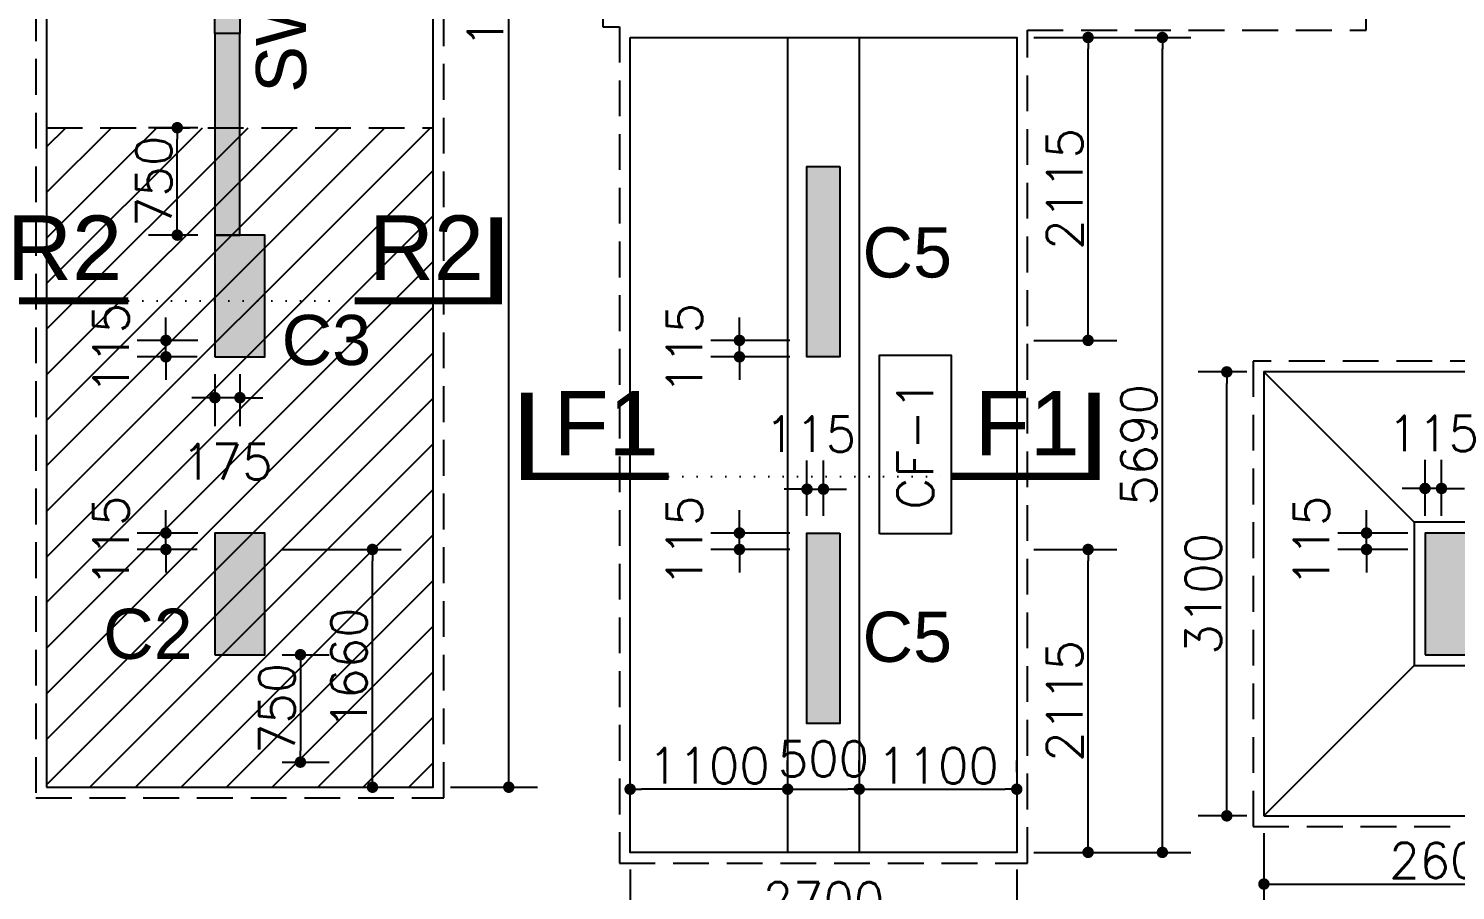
# Model space of a CAD drawing. Extents: x -200722 to 834823, y -494970 to 88783.
# Drawn here: x 475468 to 485433, y 27733 to 33752 of the extents above; entities that cross this region are included whole.
import ezdxf
from ezdxf.enums import TextEntityAlignment as Align

# ---------------------------------------------------------------- set-up
doc = ezdxf.new("R2010")
doc.units = 0
doc.header["$LTSCALE"] = 100
doc.header["$MEASUREMENT"] = 0
doc.header["$PDMODE"] = 34
doc.linetypes.add('DOT', pattern=[0.25, 0, -0.25])
doc.linetypes.add('HIDDEN', pattern=[0.375, 0.25, -0.125])
doc.layers.get('0').update_dxf_attribs({"linetype": 'CONTINUOUS'})
doc.layers.get('DEFPOINTS').update_dxf_attribs({"linetype": 'CONTINUOUS'})
for name, color, linetype in [('BEAM', 4, 'CONTINUOUS'), ('COL. SHED. STEEL.', 6, 'CONTINUOUS'), ('COL_H', 235, 'CONTINUOUS'), ('DIM', 3, 'CONTINUOUS'), ('F_EXEC', 3, 'HIDDEN'), ('F_FTG1', 11, 'CONTINUOUS'), ('TEXT', 2, 'CONTINUOUS')]:
    doc.layers.add(name, color=color, linetype=linetype)
doc.layers.add('HATCH', color=252, linetype='CONTINUOUS', lineweight=30)
doc.styles.add('AR', font='arial.ttf')
doc.styles.add('ROMANS', font='romans.shx')
doc.styles.get("Standard").update_dxf_attribs({"font": 'simplex.shx'})
doc.styles.add('TIMES-N', font='arial.ttf')
doc.dimstyles.new('STANDARD$0', dxfattribs={"dimtxt": 2.5, "dimasz": 2.5, "dimexe": 2, "dimexo": 0.7, "dimgap": 0.9, "dimtad": 1, "dimdec": 0, "dimdsep": 46, "dimtxsty": 'ROMANS', "dimcen": 0.09, "dimclrd": 4, "dimclre": 4, "dimclrt": 3, "dimadec": 0, "dimazin": 0, "dimtfac": 1, "dimtdec": 0, "dimtmove": 0, "dimatfit": 3, "dimfxl": 1, "dimtolj": 1, "dimtzin": 0, "dimarcsym": 0})

# ---------------------------------------------------------------- blocks, each defined once
blk = doc.blocks.new('DOT')
at = {"color": 0, "linetype": 'ByBlock'}
blk.add_line((-0.5, 0), (-1, 0), dxfattribs=at)
at = {"color": 0, "linetype": 'ByBlock', "const_width": 0.5}
blk.add_lwpolyline([(-0.25, 0, 1), (0.25, 0, 1)], format="xyb", close=True, dxfattribs=at)
blk = doc.blocks.new('*D2397')
at = {"layer": 'BEAM', "color": 0, "lineweight": -2, "transparency": 16777216}
for p, q in [((480432.7, 30309.4), (480432.7, 30389.4)), ((480784.5, 30229.4), (480232.7, 30229.4)), ((480432.7, 30114.4), (480432.7, 30229.4)), ((480784.5, 30114.4), (480232.7, 30114.4)), ((480432.7, 30034.4), (480432.7, 29954.4))]:
    blk.add_line(p, q, dxfattribs=at)
at = {"layer": 'DEFPOINTS', "color": 0, "lineweight": -3, "ltscale": 0.4, "transparency": 16777216}
for p in [(480432.7, 30229.4), (480904.5, 30229.4), (480904.5, 30114.4)]:
    blk.add_point(p, dxfattribs=at)
at = {"layer": 'BEAM', "color": 0, "lineweight": -2, "ltscale": 0.4, "transparency": 16777216, "xscale": 80, "yscale": 80, "zscale": 80}
for p, rotation in [((480432.7, 30229.4), 270), ((480432.7, 30114.4), 90)]:
    blk.add_blockref('DOT', p, dxfattribs=dict(at, rotation=rotation))
at = {"layer": 'BEAM', "color": 0, "ltscale": 0.4, "transparency": 16777216, "insert": (480048.7, 30171.9), "char_height": 248, "attachment_point": 5, "rotation": 90}
blk.add_mtext('\\A1;115', dxfattribs=at)
blk = doc.blocks.new('_DOT')
at = {"color": 0, "linetype": 'ByBlock'}
blk.add_line((-0.5, 0), (-1, 0), dxfattribs=at)
at = {"color": 0, "linetype": 'ByBlock', "const_width": 0.5}
blk.add_lwpolyline([(-0.25, 0, 1), (0.25, 0, 1)], format="xyb", close=True, dxfattribs=at)
blk = doc.blocks.new('*D2398')
at = {"layer": 'BEAM', "color": 0, "lineweight": -2, "transparency": 16777216}
for p, q in [((480432.7, 31654.4), (480432.7, 31734.4)), ((480784.5, 31574.4), (480232.7, 31574.4)), ((480432.7, 31459.4), (480432.7, 31574.4)), ((480784.5, 31459.4), (480232.7, 31459.4)), ((480432.7, 31379.4), (480432.7, 31299.4))]:
    blk.add_line(p, q, dxfattribs=at)
at = {"layer": 'DEFPOINTS', "color": 0, "lineweight": -3, "ltscale": 0.4, "transparency": 16777216}
for p in [(480432.7, 31574.4), (480904.5, 31574.4), (480904.5, 31459.4)]:
    blk.add_point(p, dxfattribs=at)
at = {"layer": 'BEAM', "color": 0, "lineweight": -2, "ltscale": 0.4, "transparency": 16777216, "xscale": 80, "yscale": 80, "zscale": 80}
for p, rotation in [((480432.7, 31574.4), 270), ((480432.7, 31459.4), 90)]:
    blk.add_blockref('DOT', p, dxfattribs=dict(at, rotation=rotation))
at = {"layer": 'BEAM', "color": 0, "ltscale": 0.4, "transparency": 16777216, "insert": (480048.7, 31516.9), "char_height": 248, "attachment_point": 5, "rotation": 90}
blk.add_mtext('\\A1;115', dxfattribs=at)
blk = doc.blocks.new('*D2399')
at = {"layer": 'BEAM', "color": 0, "lineweight": -2, "transparency": 16777216}
for p, q in [((480904.5, 30349.4), (480904.5, 30735.4)), ((481019.5, 30349.4), (481019.5, 30735.4)), ((480824.5, 30535.4), (480744.5, 30535.4)), ((480904.5, 30535.4), (481019.5, 30535.4)), ((481099.5, 30535.4), (481179.5, 30535.4))]:
    blk.add_line(p, q, dxfattribs=at)
at = {"layer": 'DEFPOINTS', "color": 0, "lineweight": -3, "ltscale": 0.4, "transparency": 16777216}
for p in [(481019.5, 30535.4), (480904.5, 30229.4), (481019.5, 30229.4)]:
    blk.add_point(p, dxfattribs=at)
at = {"layer": 'BEAM', "color": 0, "lineweight": -2, "ltscale": 0.4, "transparency": 16777216, "xscale": 80, "yscale": 80, "zscale": 80}
blk.add_blockref('DOT', (480904.5, 30535.4), dxfattribs=at)
at = {"layer": 'BEAM', "color": 0, "lineweight": -2, "ltscale": 0.4, "transparency": 16777216, "xscale": 80, "yscale": 80, "zscale": 80, "rotation": 180}
blk.add_blockref('DOT', (481019.5, 30535.4), dxfattribs=at)
at = {"layer": 'BEAM', "color": 0, "ltscale": 0.4, "transparency": 16777216, "insert": (480929.1, 30919.4), "char_height": 248, "attachment_point": 5}
blk.add_mtext('\\A1;115', dxfattribs=at)
blk = doc.blocks.new('*D2400')
at = {"layer": 'BEAM', "color": 0, "lineweight": -2, "transparency": 16777216}
for p, q in [((482489.5, 30114.4), (483067.6, 30114.4)), ((482867.6, 28079.4), (482867.6, 30034.4)), ((482489.5, 27999.4), (483067.6, 27999.4))]:
    blk.add_line(p, q, dxfattribs=at)
at = {"layer": 'DEFPOINTS', "color": 0, "lineweight": -3, "ltscale": 0.4, "transparency": 16777216}
for p in [(482369.5, 30114.4), (482867.6, 30114.4), (482369.5, 27999.4)]:
    blk.add_point(p, dxfattribs=at)
at = {"layer": 'BEAM', "color": 0, "lineweight": -2, "ltscale": 0.4, "transparency": 16777216, "xscale": 80, "yscale": 80, "zscale": 80}
for p, rotation in [((482867.6, 30114.4), 90), ((482867.6, 27999.4), 270)]:
    blk.add_blockref('DOT', p, dxfattribs=dict(at, rotation=rotation))
at = {"layer": 'BEAM', "color": 0, "ltscale": 0.4, "transparency": 16777216, "insert": (482703.6, 29056.9), "char_height": 248, "attachment_point": 5, "rotation": 90}
blk.add_mtext('\\A1;2115', dxfattribs=at)
blk = doc.blocks.new('*D2401')
at = {"layer": 'BEAM', "color": 0, "lineweight": -2, "transparency": 16777216}
for p, q in [((482489.5, 33689.4), (483067.6, 33689.4)), ((482867.6, 31654.4), (482867.6, 33609.4)), ((482489.5, 31574.4), (483067.6, 31574.4))]:
    blk.add_line(p, q, dxfattribs=at)
at = {"layer": 'DEFPOINTS', "color": 0, "lineweight": -3, "ltscale": 0.4, "transparency": 16777216}
for p in [(482369.5, 33689.4), (482867.6, 33689.4), (482369.5, 31574.4)]:
    blk.add_point(p, dxfattribs=at)
at = {"layer": 'BEAM', "color": 0, "lineweight": -2, "ltscale": 0.4, "transparency": 16777216, "xscale": 80, "yscale": 80, "zscale": 80}
for p, rotation in [((482867.6, 33689.4), 90), ((482867.6, 31574.4), 270)]:
    blk.add_blockref('DOT', p, dxfattribs=dict(at, rotation=rotation))
at = {"layer": 'BEAM', "color": 0, "ltscale": 0.4, "transparency": 16777216, "insert": (482703.6, 32631.9), "char_height": 248, "attachment_point": 5, "rotation": 90}
blk.add_mtext('\\A1;2115', dxfattribs=at)
blk = doc.blocks.new('*D2402')
at = {"layer": 'BEAM', "color": 0, "lineweight": -2, "transparency": 16777216}
for p, q in [((482489.5, 33689.4), (483586.2, 33689.4)), ((483386.2, 28079.4), (483386.2, 33609.4)), ((482489.5, 27999.4), (483586.2, 27999.4))]:
    blk.add_line(p, q, dxfattribs=at)
at = {"layer": 'DEFPOINTS', "color": 0, "lineweight": -3, "ltscale": 0.4, "transparency": 16777216}
for p in [(482369.5, 33689.4), (483386.2, 33689.4), (482369.5, 27999.4)]:
    blk.add_point(p, dxfattribs=at)
at = {"layer": 'BEAM', "color": 0, "lineweight": -2, "ltscale": 0.4, "transparency": 16777216, "xscale": 80, "yscale": 80, "zscale": 80}
for p, rotation in [((483386.2, 33689.4), 90), ((483386.2, 27999.4), 270)]:
    blk.add_blockref('DOT', p, dxfattribs=dict(at, rotation=rotation))
at = {"layer": 'BEAM', "color": 0, "ltscale": 0.4, "transparency": 16777216, "insert": (483222.2, 30844.4), "char_height": 248, "attachment_point": 5, "rotation": 90}
blk.add_mtext('\\A1;5690', dxfattribs=at)
blk = doc.blocks.new('*D2403')
at = {"layer": 'BEAM', "color": 0, "lineweight": -2, "transparency": 16777216}
for p, q in [((479669.5, 27879.4), (479669.5, 27302.3)), ((482369.5, 27879.4), (482369.5, 27302.3)), ((479749.5, 27502.3), (482289.5, 27502.3))]:
    blk.add_line(p, q, dxfattribs=at)
at = {"layer": 'DEFPOINTS', "color": 0, "lineweight": -3, "ltscale": 0.4, "transparency": 16777216}
for p in [(479669.5, 27999.4), (482369.5, 27999.4), (482369.5, 27502.3)]:
    blk.add_point(p, dxfattribs=at)
at = {"layer": 'BEAM', "color": 0, "lineweight": -2, "ltscale": 0.4, "transparency": 16777216, "xscale": 80, "yscale": 80, "zscale": 80, "rotation": 180}
blk.add_blockref('DOT', (479669.5, 27502.3), dxfattribs=at)
at = {"layer": 'BEAM', "color": 0, "lineweight": -2, "ltscale": 0.4, "transparency": 16777216, "xscale": 80, "yscale": 80, "zscale": 80}
blk.add_blockref('DOT', (482369.5, 27502.3), dxfattribs=at)
at = {"layer": 'BEAM', "color": 0, "ltscale": 0.4, "transparency": 16777216, "insert": (481019.5, 27666.3), "char_height": 248, "attachment_point": 5}
blk.add_mtext('\\A1;2700', dxfattribs=at)
blk = doc.blocks.new('*D2404')
at = {"layer": 'BEAM', "color": 0, "lineweight": -2, "transparency": 16777216}
for p, q in [((479669.5, 28560.4), (479669.5, 28640.4)), ((480769.5, 28560.4), (480769.5, 28640.4)), ((480689.5, 28440.4), (479749.5, 28440.4))]:
    blk.add_line(p, q, dxfattribs=at)
at = {"layer": 'DEFPOINTS', "color": 0, "lineweight": -3, "ltscale": 0.4, "transparency": 16777216}
for p in [(479669.5, 28440.4), (479669.5, 28440.4), (480769.5, 28440.4)]:
    blk.add_point(p, dxfattribs=at)
at = {"layer": 'BEAM', "color": 0, "lineweight": -2, "ltscale": 0.4, "transparency": 16777216, "xscale": 80, "yscale": 80, "zscale": 80, "rotation": 180}
blk.add_blockref('DOT', (479669.5, 28440.4), dxfattribs=at)
at = {"layer": 'BEAM', "color": 0, "lineweight": -2, "ltscale": 0.4, "transparency": 16777216, "xscale": 80, "yscale": 80, "zscale": 80}
blk.add_blockref('DOT', (480769.5, 28440.4), dxfattribs=at)
at = {"layer": 'BEAM', "color": 0, "ltscale": 0.4, "transparency": 16777216, "insert": (480219.5, 28604.4), "char_height": 248, "attachment_point": 5}
blk.add_mtext('\\A1;1100', dxfattribs=at)
blk = doc.blocks.new('*D2405')
at = {"layer": 'BEAM', "color": 0, "lineweight": -2, "transparency": 16777216}
for p, q in [((481269.5, 28560.4), (481269.5, 28640.4)), ((482369.5, 28560.4), (482369.5, 28640.4)), ((481349.5, 28440.4), (482289.5, 28440.4))]:
    blk.add_line(p, q, dxfattribs=at)
at = {"layer": 'DEFPOINTS', "color": 0, "lineweight": -3, "ltscale": 0.4, "transparency": 16777216}
for p in [(481269.5, 28440.4), (482369.5, 28440.4), (482369.5, 28440.4)]:
    blk.add_point(p, dxfattribs=at)
at = {"layer": 'BEAM', "color": 0, "lineweight": -2, "ltscale": 0.4, "transparency": 16777216, "xscale": 80, "yscale": 80, "zscale": 80, "rotation": 180}
blk.add_blockref('DOT', (481269.5, 28440.4), dxfattribs=at)
at = {"layer": 'BEAM', "color": 0, "lineweight": -2, "ltscale": 0.4, "transparency": 16777216, "xscale": 80, "yscale": 80, "zscale": 80}
blk.add_blockref('DOT', (482369.5, 28440.4), dxfattribs=at)
at = {"layer": 'BEAM', "color": 0, "ltscale": 0.4, "transparency": 16777216, "insert": (481819.5, 28604.4), "char_height": 248, "attachment_point": 5}
blk.add_mtext('\\A1;1100', dxfattribs=at)
blk = doc.blocks.new('*D2406')
at = {"layer": 'BEAM', "color": 0, "lineweight": -2, "transparency": 16777216}
for p, q in [((480769.5, 28560.4), (480769.5, 28640.4)), ((481269.5, 28560.4), (481269.5, 28640.4)), ((480849.5, 28440.4), (481189.5, 28440.4))]:
    blk.add_line(p, q, dxfattribs=at)
at = {"layer": 'DEFPOINTS', "color": 0, "lineweight": -3, "ltscale": 0.4, "transparency": 16777216}
for p in [(480769.5, 28440.4), (481269.5, 28440.4), (481269.5, 28440.4)]:
    blk.add_point(p, dxfattribs=at)
at = {"layer": 'BEAM', "color": 0, "lineweight": -2, "ltscale": 0.4, "transparency": 16777216, "xscale": 80, "yscale": 80, "zscale": 80, "rotation": 180}
blk.add_blockref('DOT', (480769.5, 28440.4), dxfattribs=at)
at = {"layer": 'BEAM', "color": 0, "lineweight": -2, "ltscale": 0.4, "transparency": 16777216, "xscale": 80, "yscale": 80, "zscale": 80}
blk.add_blockref('DOT', (481269.5, 28440.4), dxfattribs=at)
at = {"layer": 'BEAM', "color": 0, "ltscale": 0.4, "transparency": 16777216, "insert": (481019.5, 28652.2), "char_height": 248, "attachment_point": 5}
blk.add_mtext('\\A1;500', dxfattribs=at)
blk = doc.blocks.new('*D2466')
at = {"layer": 'BEAM', "color": 0, "lineweight": -2, "transparency": 16777216}
for p, q in [((484095.5, 28134.4), (484095.5, 27578.2)), ((486695.5, 28134.4), (486695.5, 27578.2)), ((484175.5, 27778.2), (486615.5, 27778.2))]:
    blk.add_line(p, q, dxfattribs=at)
at = {"layer": 'DEFPOINTS', "color": 0, "lineweight": -3, "ltscale": 0.4, "transparency": 16777216}
for p in [(484095.5, 28254.4), (486695.5, 28254.4), (486695.5, 27778.2)]:
    blk.add_point(p, dxfattribs=at)
at = {"layer": 'BEAM', "color": 0, "lineweight": -2, "ltscale": 0.4, "transparency": 16777216, "xscale": 80, "yscale": 80, "zscale": 80, "rotation": 180}
blk.add_blockref('DOT', (484095.5, 27778.2), dxfattribs=at)
at = {"layer": 'BEAM', "color": 0, "lineweight": -2, "ltscale": 0.4, "transparency": 16777216, "xscale": 80, "yscale": 80, "zscale": 80}
blk.add_blockref('DOT', (486695.5, 27778.2), dxfattribs=at)
at = {"layer": 'BEAM', "color": 0, "ltscale": 0.4, "transparency": 16777216, "insert": (485395.5, 27942.2), "char_height": 248, "attachment_point": 5}
blk.add_mtext('\\A1;2600', dxfattribs=at)
blk = doc.blocks.new('*D2467')
at = {"layer": 'BEAM', "color": 0, "lineweight": -2, "transparency": 16777216}
for p, q in [((483975.5, 31354.4), (483636.2, 31354.4)), ((483836.2, 28334.4), (483836.2, 31274.4)), ((483975.5, 28254.4), (483636.2, 28254.4))]:
    blk.add_line(p, q, dxfattribs=at)
at = {"layer": 'DEFPOINTS', "color": 0, "lineweight": -3, "ltscale": 0.4, "transparency": 16777216}
for p in [(483836.2, 31354.4), (484095.5, 31354.4), (484095.5, 28254.4)]:
    blk.add_point(p, dxfattribs=at)
at = {"layer": 'BEAM', "color": 0, "lineweight": -2, "ltscale": 0.4, "transparency": 16777216, "xscale": 80, "yscale": 80, "zscale": 80}
for p, rotation in [((483836.2, 31354.4), 90), ((483836.2, 28254.4), 270)]:
    blk.add_blockref('DOT', p, dxfattribs=dict(at, rotation=rotation))
at = {"layer": 'BEAM', "color": 0, "ltscale": 0.4, "transparency": 16777216, "insert": (483672.2, 29804.4), "char_height": 248, "attachment_point": 5, "rotation": 90}
blk.add_mtext('\\A1;3100', dxfattribs=at)
blk = doc.blocks.new('*D2503')
at = {"layer": 'BEAM', "color": 0, "lineweight": -2, "transparency": 16777216}
for p, q in [((485220.5, 30349.4), (485220.5, 30740.5)), ((485335.5, 30349.4), (485335.5, 30740.5)), ((485140.5, 30540.5), (485060.5, 30540.5)), ((485335.5, 30540.5), (485220.5, 30540.5)), ((485415.5, 30540.5), (485495.5, 30540.5))]:
    blk.add_line(p, q, dxfattribs=at)
at = {"layer": 'DEFPOINTS', "color": 0, "lineweight": -3, "ltscale": 0.4, "transparency": 16777216}
for p in [(485220.5, 30540.5), (485220.5, 30229.4), (485335.5, 30229.4)]:
    blk.add_point(p, dxfattribs=at)
at = {"layer": 'BEAM', "color": 0, "lineweight": -2, "ltscale": 0.4, "transparency": 16777216, "xscale": 80, "yscale": 80, "zscale": 80}
blk.add_blockref('DOT', (485220.5, 30540.5), dxfattribs=at)
at = {"layer": 'BEAM', "color": 0, "lineweight": -2, "ltscale": 0.4, "transparency": 16777216, "xscale": 80, "yscale": 80, "zscale": 80, "rotation": 180}
blk.add_blockref('DOT', (485335.5, 30540.5), dxfattribs=at)
at = {"layer": 'BEAM', "color": 0, "ltscale": 0.4, "transparency": 16777216, "insert": (485278, 30924.5), "char_height": 248, "attachment_point": 5}
blk.add_mtext('\\A1;115', dxfattribs=at)
blk = doc.blocks.new('*D2504')
at = {"layer": 'BEAM', "color": 0, "lineweight": -2, "transparency": 16777216}
for p, q in [((484812.1, 30309.4), (484812.1, 30389.4)), ((485100.5, 30229.4), (484612.1, 30229.4)), ((484812.1, 30114.4), (484812.1, 30229.4)), ((485100.5, 30114.4), (484612.1, 30114.4)), ((484812.1, 30034.4), (484812.1, 29954.4))]:
    blk.add_line(p, q, dxfattribs=at)
at = {"layer": 'DEFPOINTS', "color": 0, "lineweight": -3, "ltscale": 0.4, "transparency": 16777216}
for p in [(484812.1, 30229.4), (485220.5, 30229.4), (485220.5, 30114.4)]:
    blk.add_point(p, dxfattribs=at)
at = {"layer": 'BEAM', "color": 0, "lineweight": -2, "ltscale": 0.4, "transparency": 16777216, "xscale": 80, "yscale": 80, "zscale": 80}
for p, rotation in [((484812.1, 30229.4), 270), ((484812.1, 30114.4), 90)]:
    blk.add_blockref('DOT', p, dxfattribs=dict(at, rotation=rotation))
at = {"layer": 'BEAM', "color": 0, "ltscale": 0.4, "transparency": 16777216, "insert": (484428.1, 30171.9), "char_height": 248, "attachment_point": 5, "rotation": 90}
blk.add_mtext('\\A1;115', dxfattribs=at)
blk = doc.blocks.new('*D2582')
at = {"layer": 'BEAM', "color": 0, "lineweight": -2, "transparency": 16777216}
for p, q in [((477239.5, 30114.4), (478070, 30114.4)), ((477870, 28534.4), (477870, 30034.4)), ((477239.5, 28454.4), (478070, 28454.4))]:
    blk.add_line(p, q, dxfattribs=at)
at = {"layer": 'DEFPOINTS', "color": 0, "lineweight": -3, "ltscale": 0.4, "transparency": 16777216}
for p in [(477119.5, 30114.4), (477870, 30114.4), (477119.5, 28454.4)]:
    blk.add_point(p, dxfattribs=at)
at = {"layer": 'BEAM', "color": 0, "lineweight": -2, "ltscale": 0.4, "transparency": 16777216, "xscale": 80, "yscale": 80, "zscale": 80}
for p, rotation in [((477870, 30114.4), 90), ((477870, 28454.4), 270)]:
    blk.add_blockref('DOT', p, dxfattribs=dict(at, rotation=rotation))
at = {"layer": 'BEAM', "color": 0, "ltscale": 0.4, "transparency": 16777216, "insert": (477706, 29284.4), "char_height": 248, "attachment_point": 5, "rotation": 90}
blk.add_mtext('\\A1;1660', dxfattribs=at)
blk = doc.blocks.new('*D2583')
at = {"layer": 'BEAM', "color": 0, "lineweight": -2, "transparency": 16777216}
for p, q in [((478414.5, 39839.4), (479021.7, 39839.4)), ((478821.7, 28534.4), (478821.7, 39759.4)), ((478414.5, 28454.4), (479021.7, 28454.4))]:
    blk.add_line(p, q, dxfattribs=at)
at = {"layer": 'DEFPOINTS', "color": 0, "lineweight": -3, "ltscale": 0.4, "transparency": 16777216}
for p in [(478294.5, 39839.4), (478821.7, 39839.4), (478294.5, 28454.4)]:
    blk.add_point(p, dxfattribs=at)
at = {"layer": 'BEAM', "color": 0, "lineweight": -2, "ltscale": 0.4, "transparency": 16777216, "xscale": 80, "yscale": 80, "zscale": 80}
for p, rotation in [((478821.7, 39839.4), 90), ((478821.7, 28454.4), 270)]:
    blk.add_blockref('DOT', p, dxfattribs=dict(at, rotation=rotation))
at = {"layer": 'BEAM', "color": 0, "ltscale": 0.4, "transparency": 16777216, "insert": (478657.7, 34146.9), "char_height": 248, "attachment_point": 5, "rotation": 90}
blk.add_mtext('\\A1;11385', dxfattribs=at)
blk = doc.blocks.new('*D2587')
at = {"layer": 'BEAM', "color": 0, "lineweight": -2, "transparency": 16777216}
for p, q in [((476769.5, 31339.4), (476769.5, 30974.4)), ((476944.5, 31339.4), (476944.5, 30974.4)), ((476689.5, 31174.4), (476609.5, 31174.4)), ((476944.5, 31174.4), (476769.5, 31174.4)), ((477024.5, 31174.4), (477104.5, 31174.4))]:
    blk.add_line(p, q, dxfattribs=at)
at = {"layer": 'DEFPOINTS', "color": 0, "lineweight": -3, "ltscale": 0.4, "transparency": 16777216}
for p in [(476769.5, 31459.4), (476944.5, 31459.4), (476769.5, 31174.4)]:
    blk.add_point(p, dxfattribs=at)
at = {"layer": 'BEAM', "color": 0, "lineweight": -2, "ltscale": 0.4, "transparency": 16777216, "xscale": 80, "yscale": 80, "zscale": 80}
blk.add_blockref('DOT', (476769.5, 31174.4), dxfattribs=at)
at = {"layer": 'BEAM', "color": 0, "lineweight": -2, "ltscale": 0.4, "transparency": 16777216, "xscale": 80, "yscale": 80, "zscale": 80, "rotation": 180}
blk.add_blockref('DOT', (476944.5, 31174.4), dxfattribs=at)
at = {"layer": 'BEAM', "color": 0, "ltscale": 0.4, "transparency": 16777216, "insert": (476853.6, 30727.1), "char_height": 248, "attachment_point": 5}
blk.add_mtext('\\A1;175', dxfattribs=at)
blk = doc.blocks.new('*D2588')
at = {"layer": 'BEAM', "color": 0, "lineweight": -2, "transparency": 16777216}
for p, q in [((476427.5, 30309.4), (476427.5, 30389.4)), ((476649.5, 30229.4), (476227.5, 30229.4)), ((476427.5, 30114.4), (476427.5, 30229.4)), ((476645, 30114.4), (476227.5, 30114.4)), ((476427.5, 30034.4), (476427.5, 29954.4))]:
    blk.add_line(p, q, dxfattribs=at)
at = {"layer": 'DEFPOINTS', "color": 0, "lineweight": -3, "ltscale": 0.4, "transparency": 16777216}
for p in [(476427.5, 30229.4), (476769.5, 30229.4), (476765, 30114.4)]:
    blk.add_point(p, dxfattribs=at)
at = {"layer": 'BEAM', "color": 0, "lineweight": -2, "ltscale": 0.4, "transparency": 16777216, "xscale": 80, "yscale": 80, "zscale": 80}
for p, rotation in [((476427.5, 30229.4), 270), ((476427.5, 30114.4), 90)]:
    blk.add_blockref('DOT', p, dxfattribs=dict(at, rotation=rotation))
at = {"layer": 'BEAM', "color": 0, "ltscale": 0.4, "transparency": 16777216, "insert": (476043.5, 30171.9), "char_height": 248, "attachment_point": 5, "rotation": 90}
blk.add_mtext('\\A1;115', dxfattribs=at)
blk = doc.blocks.new('*D2595')
at = {"layer": 'BEAM', "color": 0, "lineweight": -2, "transparency": 16777216}
for p, q in [((476427.5, 31654.4), (476427.5, 31734.4)), ((476649.5, 31574.4), (476227.5, 31574.4)), ((476427.5, 31459.4), (476427.5, 31574.4)), ((476645, 31459.4), (476227.5, 31459.4)), ((476427.5, 31379.4), (476427.5, 31299.4))]:
    blk.add_line(p, q, dxfattribs=at)
at = {"layer": 'DEFPOINTS', "color": 0, "lineweight": -3, "ltscale": 0.4, "transparency": 16777216}
for p in [(476427.5, 31574.4), (476769.5, 31574.4), (476765, 31459.4)]:
    blk.add_point(p, dxfattribs=at)
at = {"layer": 'BEAM', "color": 0, "lineweight": -2, "ltscale": 0.4, "transparency": 16777216, "xscale": 80, "yscale": 80, "zscale": 80}
for p, rotation in [((476427.5, 31574.4), 270), ((476427.5, 31459.4), 90)]:
    blk.add_blockref('DOT', p, dxfattribs=dict(at, rotation=rotation))
at = {"layer": 'BEAM', "color": 0, "ltscale": 0.4, "transparency": 16777216, "insert": (476043.5, 31516.9), "char_height": 248, "attachment_point": 5, "rotation": 90}
blk.add_mtext('\\A1;115', dxfattribs=at)
blk = doc.blocks.new('*D2785')
at = {"layer": 'BEAM', "color": 0, "lineweight": -2, "transparency": 16777216}
for p, q in [((477239.5, 29379.4), (477567, 29379.4)), ((477367, 29299.4), (477367, 28709.4)), ((477239.5, 28629.4), (477567, 28629.4))]:
    blk.add_line(p, q, dxfattribs=at)
at = {"layer": 'DEFPOINTS', "color": 0, "lineweight": -3, "ltscale": 0.4, "transparency": 16777216}
for p in [(477119.5, 29379.4), (477119.5, 28629.4), (477367, 28629.4)]:
    blk.add_point(p, dxfattribs=at)
at = {"layer": 'BEAM', "color": 0, "lineweight": -2, "ltscale": 0.4, "transparency": 16777216, "xscale": 80, "yscale": 80, "zscale": 80}
for p, rotation in [((477367, 29379.4), 90), ((477367, 28629.4), 270)]:
    blk.add_blockref('DOT', p, dxfattribs=dict(at, rotation=rotation))
at = {"layer": 'BEAM', "color": 0, "ltscale": 0.4, "transparency": 16777216, "insert": (477203, 29004.4), "char_height": 248, "attachment_point": 5, "rotation": 90}
blk.add_mtext('\\A1;750', dxfattribs=at)
blk = doc.blocks.new('*D2786')
at = {"layer": 'BEAM', "color": 0, "lineweight": -2, "transparency": 16777216}
for p, q in [((476649.5, 33059.4), (476306.8, 33059.4)), ((476506.8, 32389.4), (476506.8, 32979.4)), ((476649.5, 32309.4), (476306.8, 32309.4))]:
    blk.add_line(p, q, dxfattribs=at)
at = {"layer": 'DEFPOINTS', "color": 0, "lineweight": -3, "ltscale": 0.4, "transparency": 16777216}
for p in [(476506.8, 33059.4), (476769.5, 33059.4), (476769.5, 32309.4)]:
    blk.add_point(p, dxfattribs=at)
at = {"layer": 'BEAM', "color": 0, "lineweight": -2, "ltscale": 0.4, "transparency": 16777216, "xscale": 80, "yscale": 80, "zscale": 80}
for p, rotation in [((476506.8, 33059.4), 90), ((476506.8, 32309.4), 270)]:
    blk.add_blockref('DOT', p, dxfattribs=dict(at, rotation=rotation))
at = {"layer": 'BEAM', "color": 0, "ltscale": 0.4, "transparency": 16777216, "insert": (476342.8, 32684.4), "char_height": 248, "attachment_point": 5, "rotation": 90}
blk.add_mtext('\\A1;750', dxfattribs=at)

msp = doc.modelspace()

# ---------------------------------------------------------------- hatches: boundary and pattern name
at = {"layer": 'COL_H', "ltscale": 0.4}
for points in [[(476769.5, 33718.4), (476769.5, 34518.4), (476944.5, 34518.4), (476944.5, 33718.4)], [(476944.5, 33718.4), (476769.5, 33718.4), (476769.5, 32309.4), (476944.5, 32309.4)], [(481134.5, 32789.4), (481134.5, 31459.4), (480904.5, 31459.4), (480904.5, 32789.4)], [(476769.5, 31459.4), (477119.5, 31459.4), (477119.5, 32309.4), (476769.5, 32309.4)], [(476769.5, 29379.4), (477119.5, 29379.4), (477119.5, 30229.4), (476769.5, 30229.4)], [(481134.5, 30229.4), (481134.5, 28899.4), (480904.5, 28899.4), (480904.5, 30229.4)], [(485220.5, 29379.4), (485570.5, 29379.4), (485570.5, 30229.4), (485220.5, 30229.4)]]:
    msp.add_hatch(color=256, dxfattribs=at).paths.add_polyline_path(points)
at = {"layer": 'HATCH', "lineweight": -3, "ltscale": 0.4}
h = msp.add_hatch(dxfattribs=at)
h.set_pattern_fill('ANSI31', color=256, scale=1800, style=0)
h.set_pattern_definition([(45, (191292.92, 0), (-159.09903, 159.09903), [])])
h.paths.add_polyline_path([(475594.5, 33059.4), (478294.5, 33059.4), (478294.5, 28454.4), (475594.5, 28454.4)])

# ---------------------------------------------------------------- linework, layer by layer
at = {"color": 1, "linetype": 'DOT', "ltscale": 4}
for p, q in [((476165.1, 31851.1), (477745, 31851.1)), ((479937.4, 30625, 7446.6), (481919, 30625, 7446.6))]:
    msp.add_line(p, q, dxfattribs=at)
at = {"layer": 'COL. SHED. STEEL.', "ltscale": 500, "elevation": 7446.6}
for points in [[(476769.5, 33718.4), (476769.5, 34518.4), (476944.5, 34518.4), (476944.5, 33718.4), (476944.5, 33718.4), (476769.5, 33718.4)], [(481134.5, 32789.4), (481134.5, 31459.4), (480904.5, 31459.4), (480904.5, 32789.4), (481134.5, 32789.4)], [(476769.5, 31459.4), (477119.5, 31459.4), (477119.5, 32309.4), (476769.5, 32309.4), (476769.5, 31459.4)], [(476769.5, 29379.4), (477119.5, 29379.4), (477119.5, 30229.4), (476769.5, 30229.4), (476769.5, 29379.4)], [(481134.5, 30229.4), (481134.5, 28899.4), (480904.5, 28899.4), (480904.5, 30229.4), (481134.5, 30229.4)], [(485220.5, 29379.4), (485570.5, 29379.4), (485570.5, 30229.4), (485220.5, 30229.4), (485220.5, 29379.4)]]:
    msp.add_lwpolyline(points, dxfattribs=at)
msp.add_lwpolyline([(476944.5, 33718.4), (476769.5, 33718.4), (476769.5, 32309.4), (476944.5, 32309.4)], close=True, dxfattribs=at)
at = {"layer": 'DIM', "color": 1}
for points in [[(475176, 32434.2, 80, 80, 0), (475176, 31851.1, 50, 50, 0), (476165.1, 31851.1, 50, 50, 0)], [(478734.1, 32434.2, 80, 80, 0), (478734.1, 31851.1, 50, 50, 0), (477745, 31851.1, 50, 50, 0)]]:
    msp.add_lwpolyline(points, format="xyseb", dxfattribs=at)
at = {"layer": 'DIM', "color": 1, "elevation": 7446.6}
for points in [[(478948.3, 31208.2, 80, 80, 0), (478948.3, 30625, 50, 50, 0), (479937.4, 30625, 50, 50, 0)], [(482908.1, 31208.2, 80, 80, 0), (482908.1, 30625, 50, 50, 0), (481919, 30625, 50, 50, 0)]]:
    msp.add_lwpolyline(points, format="xyseb", dxfattribs=at)
at = {"layer": 'F_EXEC', "ltscale": 10, "elevation": 7446.6}
for points in [[(475519.5, 28379.4), (478369.5, 28379.4), (478369.5, 39914.4), (475519.5, 39914.4)], [(484020.5, 28179.4), (486770.5, 28179.4), (486770.5, 31429.4), (484020.5, 31429.4)]]:
    msp.add_lwpolyline(points, close=True, dxfattribs=at)
msp.add_lwpolyline([(482444.5, 33739.4), (484810.5, 33739.4), (484810.5, 39914.4), (481480.5, 39914.4), (481480.5, 38024.4), (479479.5, 38024.4), (479479.5, 33764.4), (479594.5, 33764.4), (479594.5, 27924.4), (482444.5, 27924.4), (482444.5, 33739.4)], dxfattribs=at)
at = {"layer": 'F_FTG1', "ltscale": 0.4}
for p, q in [((480769.5, 33689.4, 7446.6), (480769.5, 27999.4, 7446.6)), ((481269.5, 33689.4, 7446.6), (481269.5, 27999.4, 7446.6)), ((485145.5, 30304.4, 7446.6), (484095.5, 31354.4, 7446.6)), ((484095.5, 28254.4, 7446.6), (485145.5, 29304.4, 7446.6))]:
    msp.add_line(p, q, dxfattribs=at)
at = {"layer": 'F_FTG1', "linetype": 'HIDDEN', "ltscale": 10}
msp.add_line((475594.5, 33059.4, 7446.6), (478294.5, 33059.4, 7446.6), dxfattribs=at)
at = {"layer": 'F_FTG1', "ltscale": 0.4, "elevation": 7446.6}
for points in [[(475594.5, 28454.4), (478294.5, 28454.4), (478294.5, 39839.4), (475594.5, 39839.4)], [(479669.5, 33689.4), (482369.5, 33689.4), (482369.5, 27999.4), (479669.5, 27999.4)], [(484095.5, 28254.4), (486695.5, 28254.4), (486695.5, 31354.4), (484095.5, 31354.4)], [(485145.5, 29304.4), (485645.5, 29304.4), (485645.5, 30304.4), (485145.5, 30304.4)]]:
    msp.add_lwpolyline(points, close=True, dxfattribs=at)
at = {"layer": 'TEXT'}
msp.add_lwpolyline([(481411.4, 30222.6), (481411.4, 31471.4), (481911.3, 31471.4), (481911.3, 30222.6)], close=True, dxfattribs=at)

# ---------------------------------------------------------------- texts
at = {"layer": 'TEXT', "style": 'AR'}
msp.add_text('SW-6', height=350, rotation=90, dxfattribs=at).set_placement((477406.5, 33303.5, 3998.7))
at = {"layer": 'TEXT', "style": 'TIMES-N'}
for s, p in [('R2', (475317.8, 32221.6)), ('R2', (477845.2, 32221.6)), ('F1', (479134.6, 30995.6, 7446.6)), ('F1', (482075.9, 30995.6, 7446.6))]:
    msp.add_text(s, height=450, dxfattribs=at).set_placement(p, align=Align.MIDDLE_LEFT)
at = {"layer": 'TEXT', "style": 'AR'}
for s, p in [('C5', (481292.3, 32013.6, 3998.7)), ('C3', (477235.4, 31402.3)), ('C2', (475989, 29350.7, 3998.7)), ('C5', (481292.3, 29329.6, 3998.7))]:
    msp.add_text(s, height=350, dxfattribs=at).set_placement(p)
at = {"layer": 'TEXT'}
msp.add_text('CF-1', height=250, rotation=90, dxfattribs=at).set_placement((481661.3, 30847), align=Align.MIDDLE)

# ---------------------------------------------------------------- dimensions: what is measured, and where the dimension line sits
at = {"layer": 'BEAM'}
for base, p1, p2, picture, middle in [((478821.7, 39839.4), (478294.5, 28454.4, 7446.6), (478294.5, 39839.4, 7446.6), '*D2583', (478657.7, 34146.9)), ((482867.6, 33689.4), (482369.5, 31574.4, 7446.6), (482369.5, 33689.4, 7446.6), '*D2401', (482703.6, 32631.9)), ((483386.2, 33689.4), (482369.5, 27999.4, 7446.6), (482369.5, 33689.4, 7446.6), '*D2402', (483222.2, 30844.4)), ((476506.8, 33059.4), (476769.5, 32309.4, 7446.6), (476769.5, 33059.4, 7446.6), '*D2786', (476342.8, 32684.4)), ((476427.5, 31574.4), (476765, 31459.4, 7446.6), (476769.5, 31574.4, 7446.6), '*D2595', (476043.5, 31516.9)), ((480432.7, 31574.4), (480904.5, 31459.4, 7446.6), (480904.5, 31574.4, 7446.6), '*D2398', (480048.7, 31516.9)), ((483836.2, 31354.4), (484095.5, 28254.4, 7446.6), (484095.5, 31354.4, 7446.6), '*D2467', (483672.2, 29804.4)), ((476427.5, 30229.4), (476765, 30114.4, 7446.6), (476769.5, 30229.4, 7446.6), '*D2588', (476043.5, 30171.9)), ((480432.7, 30229.4), (480904.5, 30114.4, 7446.6), (480904.5, 30229.4, 7446.6), '*D2397', (480048.7, 30171.9)), ((484812.1, 30229.4), (485220.5, 30114.4, 7446.6), (485220.5, 30229.4, 7446.6), '*D2504', (484428.1, 30171.9)), ((477870, 30114.4), (477119.5, 28454.4, 7446.6), (477119.5, 30114.4, 7446.6), '*D2582', (477706, 29284.4)), ((482867.6, 30114.4), (482369.5, 27999.4, 7446.6), (482369.5, 30114.4, 7446.6), '*D2400', (482703.6, 29056.9)), ((477367, 28629.4), (477119.5, 29379.4, 7446.6), (477119.5, 28629.4, 7446.6), '*D2785', (477203, 29004.4))]:
    dim = msp.add_linear_dim(base=base, p1=p1, p2=p2, angle=90, dimstyle='STANDARD$0', override={"dimscale": 8, "dimtxt": 31, "dimasz": 10, "dimexe": 25, "dimexo": 15, "dimgap": 5, "dimzin": 3, "dimtxsty": 'Standard', "dimblk": 'DOT', "dimcen": 3, "dimdle": 1, "dimclrd": 0, "dimclre": 0, "dimclrt": 0, "dimtmove": 2, "dimldrblk": 'DOT', "dimtzin": 3}, dxfattribs=at)
    dim.commit()
    dim.dimension.update_dxf_attribs({"geometry": picture, "text_midpoint": middle})
for base, p1, p2, picture, middle in [((476769.5, 31174.4), (476944.5, 31459.4, 7446.6), (476769.5, 31459.4, 7446.6), '*D2587', (476853.6, 30727.1)), ((481019.5, 30535.4), (480904.5, 30229.4, 7446.6), (481019.5, 30229.4, 7446.6), '*D2399', (480929.1, 30919.4)), ((481269.5, 28440.4), (480769.5, 28440.4, 7446.6), (481269.5, 28440.4, 7446.6), '*D2406', (481019.5, 28652.2))]:
    dim = msp.add_linear_dim(base=base, p1=p1, p2=p2, dimstyle='STANDARD$0', override={"dimscale": 8, "dimtxt": 31, "dimasz": 10, "dimexe": 25, "dimexo": 15, "dimgap": 5, "dimzin": 3, "dimtxsty": 'Standard', "dimblk": 'DOT', "dimcen": 3, "dimdle": 1, "dimclrd": 0, "dimclre": 0, "dimclrt": 0, "dimtmove": 2, "dimldrblk": 'DOT', "dimtzin": 3}, dxfattribs=at)
    dim.commit()
    dim.dimension.update_dxf_attribs({"geometry": picture, "text_midpoint": middle, "dimtype": 160})
for base, p1, p2, picture, middle in [((485220.5, 30540.5), (485335.5, 30229.4, 7446.6), (485220.5, 30229.4, 7446.6), '*D2503', (485278, 30924.5)), ((479669.5, 28440.4), (480769.5, 28440.4, 7446.6), (479669.5, 28440.4, 7446.6), '*D2404', (480219.5, 28604.4)), ((482369.5, 28440.4), (481269.5, 28440.4, 7446.6), (482369.5, 28440.4, 7446.6), '*D2405', (481819.5, 28604.4)), ((486695.5, 27778.2), (484095.5, 28254.4, 7446.6), (486695.5, 28254.4, 7446.6), '*D2466', (485395.5, 27942.2)), ((482369.5, 27502.3), (479669.5, 27999.4, 7446.6), (482369.5, 27999.4, 7446.6), '*D2403', (481019.5, 27666.3))]:
    dim = msp.add_linear_dim(base=base, p1=p1, p2=p2, dimstyle='STANDARD$0', override={"dimscale": 8, "dimtxt": 31, "dimasz": 10, "dimexe": 25, "dimexo": 15, "dimgap": 5, "dimzin": 3, "dimtxsty": 'Standard', "dimblk": 'DOT', "dimcen": 3, "dimdle": 1, "dimclrd": 0, "dimclre": 0, "dimclrt": 0, "dimtmove": 2, "dimldrblk": 'DOT', "dimtzin": 3}, dxfattribs=at)
    dim.commit()
    dim.dimension.update_dxf_attribs({"geometry": picture, "text_midpoint": middle})

doc.saveas('drawing.dxf')
